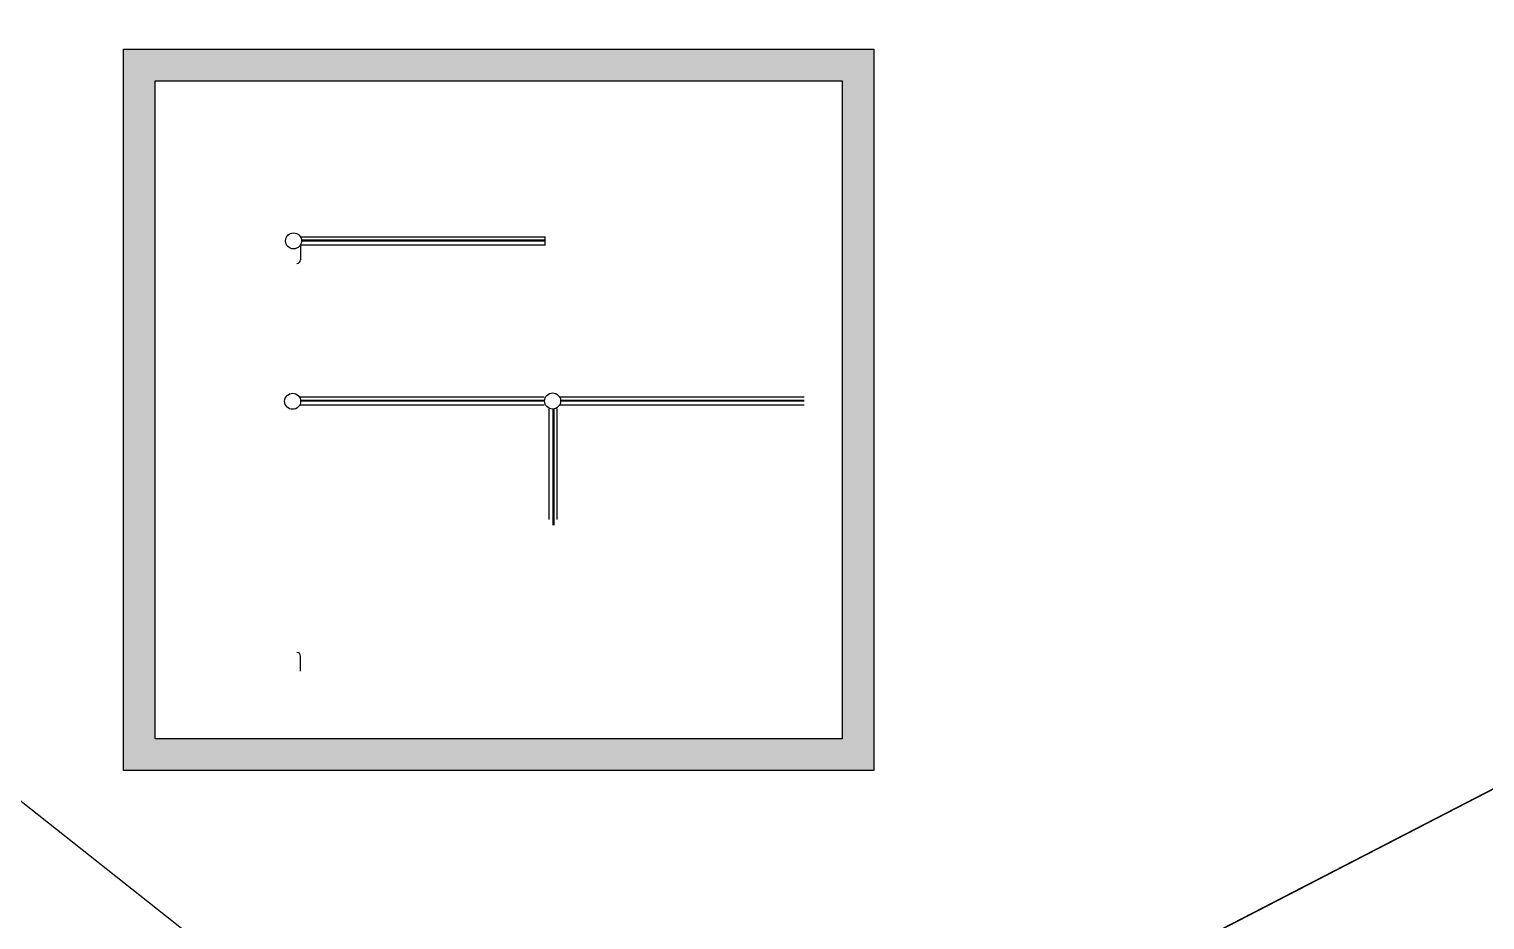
# Model space of a CAD drawing. Header units: metres. Extents: x 368 to 3789, y -155 to 1148.
# Drawn here: x 1241.39 to 1287.34, y 562.46 to 590.59 of the extents above; entities that cross this region are included whole.
import ezdxf

# ---------------------------------------------------------------- set-up
doc = ezdxf.new("R2010")
doc.units = ezdxf.units.M

msp = doc.modelspace()

# ---------------------------------------------------------------- hatches: boundary and pattern name
h = msp.add_hatch(color=5)
h.dxf.hatch_style = 1
h.paths.add_polyline_path([(1268.053, 589.958), (1244.368, 589.958), (1244.368, 567.172), (1268.053, 567.172)])
h.paths.add_polyline_path([(1267.053, 588.958), (1267.053, 568.172), (1245.368, 568.172), (1245.368, 588.958)], flags=16)
h.paths.add_polyline_path([(1257.677, 583.78), (1249.961, 583.78), (1249.961, 583.305, -0.414214), (1249.849, 583.193), (1249.842, 583.193), (1249.842, 579.697), (1249.842, 579.052, -0.233793), (1249.963, 578.863), (1257.666, 578.863, -0.964498), (1258.171, 578.845, -0.980246), (1257.666, 578.835), (1249.964, 578.835, -0.263618), (1249.842, 578.618), (1249.842, 570.898), (1249.589, 570.898), (1249.589, 578.614, -0.27225), (1249.459, 578.835, -0.27225), (1249.589, 579.056), (1249.589, 579.697), (1249.589, 583.193), (1249.57, 583.193, -0.414214), (1249.458, 583.305), (1249.458, 583.78), (1248.878, 583.78), (1245.382, 583.78), (1245.382, 584.033), (1248.878, 584.033), (1249.523, 584.033, -0.566612), (1249.957, 584.033), (1257.677, 584.033)], flags=0)

# ---------------------------------------------------------------- linework, layer by layer
for p, q in [((1259.185, 551.903), (1362.608, 605.363)), ((1257.677, 584.041), (1257.677, 583.761)), ((1249.957, 584.033), (1257.677, 584.033)), ((1249.961, 583.78), (1257.677, 583.78)), ((1249.961, 583.78), (1249.961, 583.305)), ((1257.677, 583.922), (1249.992, 583.922)), ((1257.677, 583.893), (1249.993, 583.893)), ((1249.929, 578.975), (1257.649, 578.975)), ((1249.933, 578.722), (1257.649, 578.722)), ((1257.649, 578.863), (1249.964, 578.863)), ((1257.649, 578.835), (1249.964, 578.835)), ((1257.812, 575.1), (1257.812, 578.596)), ((1257.924, 578.596), (1257.924, 574.928)), ((1257.953, 578.596), (1257.953, 574.928)), ((1258.064, 575.1), (1258.064, 578.596)), ((1258.135, 578.975), (1265.855, 578.975)), ((1258.139, 578.722), (1265.855, 578.722)), ((1265.855, 578.863), (1258.17, 578.863)), ((1265.855, 578.835), (1258.171, 578.835)), ((1249.961, 570.31), (1249.961, 570.786))]:
    msp.add_line(p, q)
for points in [[(1268.053, 567.172), (1244.368, 567.172), (1244.368, 589.958), (1268.053, 589.958)], [(1267.053, 568.172), (1245.368, 568.172), (1245.368, 588.958), (1267.053, 588.958)]]:
    msp.add_lwpolyline(points, close=True)
at = {"elevation": 845.657}
msp.add_lwpolyline([(1232.382, 573.147), (1318.172, 505.152), (1378.197, 538.997)], dxfattribs=at)
msp.add_polyline3d([(1329.442, 557.791, 422.828), (1318.172, 505.152, 845.657), (1329.442, 557.791, 351.058), (1309.143, 577.727, 0), (1259.185, 551.903, 0)])
for centre in [(1249.74, 583.903), (1249.712, 578.835), (1257.918, 578.845)]:
    msp.add_circle(centre, 0.253)
for centre, start, end in [((1249.849, 583.305), 270, 0), ((1249.849, 570.786), 360, 90)]:
    msp.add_arc(centre, 0.112, start, end)

doc.saveas('drawing.dxf')
